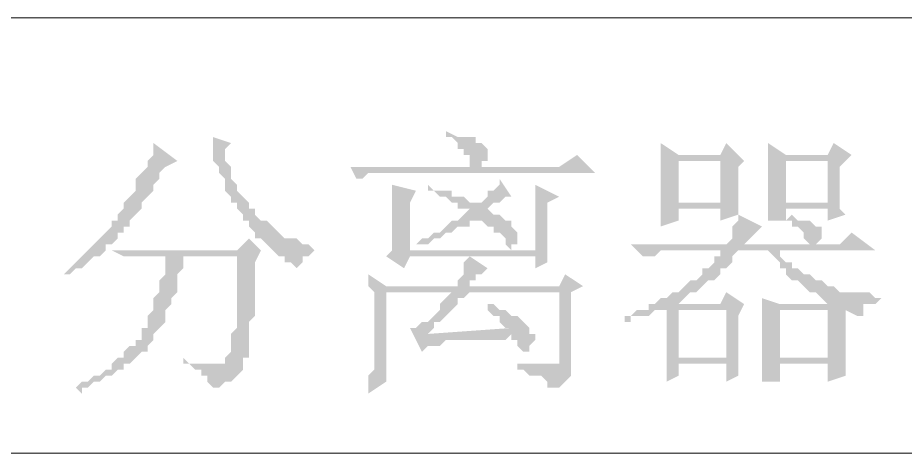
# Model space of a CAD drawing. Header units: millimetres. Extents: x 6 to 291, y 3 to 207.
# Drawn here: x 221.96 to 228.26, y 37.63 to 40.72 of the extents above; entities that cross this region are included whole.
import ezdxf

# ---------------------------------------------------------------- set-up
doc = ezdxf.new("R2010")
doc.units = ezdxf.units.MM

msp = doc.modelspace()

# ---------------------------------------------------------------- hatches: boundary and pattern name
h = msp.add_hatch(color=7)
h.dxf.hatch_style = 2
h.paths.add_polyline_path([(223.350526, 39.878), (223.350526, 39.708667), (223.392859, 39.666333), (223.392859, 39.624), (223.435192, 39.581667), (223.435192, 39.497), (223.477526, 39.454667), (223.477526, 39.412333), (223.519859, 39.412333), (223.519859, 39.37), (223.562192, 39.327667), (223.562192, 39.285333), (223.604526, 39.285333), (223.604526, 39.243), (223.646859, 39.200667), (223.646859, 39.158333), (223.689192, 39.158333), (223.731526, 39.116), (223.773859, 39.073667), (223.816192, 39.031333), (223.858526, 39.031333), (223.858526, 38.989), (223.900859, 38.989), (223.943192, 38.946667), (223.985526, 38.989), (223.985526, 39.031333), (224.027859, 39.031333), (224.070192, 39.073667), (224.112526, 39.073667), (224.070192, 39.073667), (224.027859, 39.116), (223.985526, 39.116), (223.943192, 39.158333), (223.858526, 39.158333), (223.816192, 39.200667), (223.773859, 39.243), (223.731526, 39.285333), (223.689192, 39.285333), (223.646859, 39.327667), (223.646859, 39.37), (223.604526, 39.37), (223.604526, 39.412333), (223.562192, 39.454667), (223.519859, 39.497), (223.519859, 39.539333), (223.477526, 39.581667), (223.477526, 39.666333), (223.435192, 39.708667), (223.435192, 39.793333), (223.477526, 39.835667)])
h = msp.add_hatch(color=7)
h.dxf.hatch_style = 2
h.paths.add_polyline_path([(225.001526, 39.920333), (225.001526, 39.878), (225.043859, 39.878), (225.086192, 39.835667), (225.086192, 39.793333), (225.128526, 39.793333), (225.128526, 39.751), (225.170859, 39.751), (225.170859, 39.666333), (225.255526, 39.666333), (225.255526, 39.708667), (225.297859, 39.708667), (225.297859, 39.793333), (225.255526, 39.835667), (225.213192, 39.835667), (225.213192, 39.878), (225.086192, 39.878)])
h = msp.add_hatch(color=7)
h.dxf.hatch_style = 2
h.paths.add_polyline_path([(222.927192, 39.835667), (222.927192, 39.751), (222.884859, 39.708667), (222.884859, 39.666333), (222.842526, 39.624), (222.800192, 39.581667), (222.800192, 39.497), (222.757859, 39.454667), (222.715526, 39.412333), (222.715526, 39.37), (222.673192, 39.327667), (222.673192, 39.285333), (222.630859, 39.285333), (222.630859, 39.243), (222.588526, 39.200667), (222.546192, 39.158333), (222.503859, 39.116), (222.461526, 39.073667), (222.419192, 39.031333), (222.376859, 38.989), (222.334526, 38.946667), (222.292192, 38.904333), (222.334526, 38.904333), (222.376859, 38.946667), (222.419192, 38.946667), (222.461526, 38.989), (222.503859, 39.031333), (222.546192, 39.031333), (222.588526, 39.073667), (222.588526, 39.116), (222.630859, 39.116), (222.673192, 39.158333), (222.673192, 39.200667), (222.715526, 39.200667), (222.715526, 39.243), (222.757859, 39.243), (222.757859, 39.285333), (222.800192, 39.327667), (222.842526, 39.37), (222.842526, 39.412333), (222.884859, 39.454667), (222.927192, 39.497), (222.927192, 39.539333), (222.969526, 39.581667), (222.969526, 39.624), (223.011859, 39.666333), (223.096526, 39.708667)])
h = msp.add_hatch(color=7)
h.dxf.hatch_style = 2
h.paths.add_polyline_path([(226.991192, 39.835667), (226.948859, 39.751), (226.525526, 39.751), (226.525526, 39.285333), (226.525526, 39.243), (226.652526, 39.285333), (226.652526, 39.37), (227.075859, 39.37), (227.075859, 39.412333), (226.652526, 39.412333), (226.652526, 39.708667), (227.118192, 39.708667)])
h = msp.add_hatch(color=7)
h.dxf.hatch_style = 2
h.paths.add_polyline_path([(226.525526, 39.835667), (226.525526, 39.751), (226.652526, 39.751)])
h = msp.add_hatch(color=7)
h.dxf.hatch_style = 2
h.paths.add_polyline_path([(227.753192, 39.835667), (227.710859, 39.751), (227.287526, 39.751), (227.287526, 39.708667), (227.710859, 39.708667), (227.710859, 39.412333), (227.414526, 39.412333), (227.795526, 39.412333), (227.795526, 39.666333), (227.880192, 39.751)])
h = msp.add_hatch(color=7)
h.dxf.hatch_style = 2
h.paths.add_polyline_path([(227.287526, 39.835667), (227.287526, 39.751), (227.414526, 39.751)])
h = msp.add_hatch(color=7)
h.dxf.hatch_style = 2
h.paths.add_polyline_path([(225.932859, 39.751), (225.805859, 39.666333), (224.324192, 39.666333), (224.366526, 39.581667), (224.408859, 39.581667), (224.451192, 39.624), (226.059859, 39.624)])
h = msp.add_hatch(color=7)
h.dxf.hatch_style = 2
h.paths.add_polyline_path([(227.118192, 39.708667), (226.948859, 39.708667), (226.948859, 39.412333), (226.652526, 39.412333), (227.075859, 39.412333), (227.075859, 39.666333)])
h = msp.add_hatch(color=7)
h.dxf.hatch_style = 2
h.paths.add_polyline_path([(227.287526, 39.708667), (227.287526, 39.539333), (227.287526, 39.285333), (227.414526, 39.285333), (227.414526, 39.37), (227.795526, 39.37), (227.795526, 39.412333), (227.414526, 39.412333), (227.414526, 39.708667), (227.710859, 39.708667)])
h = msp.add_hatch(color=7)
h.dxf.hatch_style = 2
h.paths.add_polyline_path([(225.382526, 39.581667), (225.382526, 39.539333), (225.340192, 39.497), (225.297859, 39.497), (225.297859, 39.454667), (225.255526, 39.412333), (225.086192, 39.412333), (225.086192, 39.37), (225.170859, 39.37), (225.128526, 39.327667), (225.213192, 39.285333), (225.255526, 39.285333), (225.297859, 39.243), (225.340192, 39.243), (225.340192, 39.200667), (225.382526, 39.200667), (225.424859, 39.158333), (225.424859, 39.116), (225.467192, 39.073667), (225.467192, 39.116), (225.509526, 39.116), (225.509526, 39.158333), (225.509526, 39.200667), (225.467192, 39.243), (225.467192, 39.285333), (225.424859, 39.285333), (225.382526, 39.327667), (225.340192, 39.327667), (225.297859, 39.37), (225.340192, 39.412333), (225.382526, 39.412333), (225.424859, 39.454667), (225.467192, 39.454667)])
h = msp.add_hatch(color=7)
h.dxf.hatch_style = 2
h.paths.add_polyline_path([(225.636526, 39.539333), (225.636526, 39.073667), (224.747526, 39.073667), (224.578192, 39.031333), (224.705192, 38.946667), (224.747526, 39.031333), (225.721192, 39.031333), (225.721192, 39.412333), (225.805859, 39.454667)])
h = msp.add_hatch(color=7)
h.dxf.hatch_style = 2
h.paths.add_polyline_path([(224.620526, 39.539333), (224.620526, 39.285333), (224.620526, 39.073667), (224.578192, 39.031333), (224.747526, 39.073667), (224.747526, 39.412333), (224.789859, 39.497)])
h = msp.add_hatch(color=7)
h.dxf.hatch_style = 2
h.paths.add_polyline_path([(224.874526, 39.539333), (224.874526, 39.497), (224.916859, 39.497), (224.959192, 39.454667), (225.001526, 39.454667), (225.043859, 39.412333), (225.213192, 39.412333), (225.170859, 39.412333), (225.128526, 39.454667), (225.043859, 39.454667), (225.043859, 39.497), (224.916859, 39.497)])
h = msp.add_hatch(color=7)
h.dxf.hatch_style = 2
h.paths.add_polyline_path([(227.075859, 39.37), (226.948859, 39.37), (226.948859, 39.285333), (227.075859, 39.327667)])
h = msp.add_hatch(color=7)
h.dxf.hatch_style = 2
h.paths.add_polyline_path([(227.795526, 39.37), (227.710859, 39.37), (227.710859, 39.285333), (227.837859, 39.327667)])
h = msp.add_hatch(color=7)
h.dxf.hatch_style = 2
h.paths.add_polyline_path([(225.128526, 39.327667), (225.086192, 39.285333), (225.043859, 39.285333), (225.001526, 39.243), (224.959192, 39.200667), (224.916859, 39.200667), (224.874526, 39.158333), (224.832192, 39.158333), (224.789859, 39.116), (224.874526, 39.116), (224.916859, 39.158333), (224.959192, 39.158333), (225.001526, 39.200667), (225.043859, 39.200667), (225.086192, 39.243), (225.170859, 39.243), (225.170859, 39.285333), (225.213192, 39.285333)])
h = msp.add_hatch(color=7)
h.dxf.hatch_style = 2
h.paths.add_polyline_path([(227.456859, 39.327667), (227.414526, 39.285333), (227.456859, 39.285333), (227.456859, 39.243), (227.499192, 39.243), (227.541526, 39.200667), (227.541526, 39.158333), (227.583859, 39.116), (226.991192, 39.116), (227.626192, 39.116), (227.668526, 39.158333), (227.668526, 39.243), (227.626192, 39.243), (227.583859, 39.285333), (227.499192, 39.285333)])
h = msp.add_hatch(color=7)
h.dxf.hatch_style = 2
h.paths.add_polyline_path([(227.075859, 39.327667), (227.075859, 39.285333), (227.033526, 39.243), (227.033526, 39.158333), (226.991192, 39.116), (227.118192, 39.116), (227.160526, 39.158333), (227.202859, 39.200667), (227.245192, 39.243)])
h = msp.add_hatch(color=7)
h.dxf.hatch_style = 2
h.paths.add_polyline_path([(227.880192, 39.200667), (227.795526, 39.116), (226.313859, 39.116), (226.398526, 39.031333), (226.483192, 39.031333), (226.525526, 39.073667), (228.049526, 39.073667)])
h = msp.add_hatch(color=7)
h.dxf.hatch_style = 2
h.paths.add_polyline_path([(223.604526, 39.158333), (223.519859, 39.073667), (222.630859, 39.073667), (222.715526, 39.031333), (223.011859, 39.031333), (223.689192, 39.073667)])
h = msp.add_hatch(color=7)
h.dxf.hatch_style = 2
h.paths.add_polyline_path([(223.689192, 39.073667), (223.011859, 39.031333), (223.519859, 39.031333), (223.519859, 38.565667), (223.519859, 38.523333), (223.477526, 38.481), (223.477526, 38.438667), (223.477526, 38.396333), (223.477526, 38.354), (223.435192, 38.311667), (223.435192, 38.269333), (223.138859, 38.269333), (223.181192, 38.269333), (223.223526, 38.227), (223.265859, 38.227), (223.265859, 38.184667), (223.308192, 38.184667), (223.308192, 38.142333), (223.350526, 38.1), (223.392859, 38.1), (223.435192, 38.142333), (223.477526, 38.142333), (223.519859, 38.184667), (223.562192, 38.227), (223.562192, 38.269333), (223.562192, 38.311667), (223.604526, 38.311667), (223.604526, 38.354), (223.604526, 38.438667), (223.604526, 38.565667), (223.646859, 38.608), (223.646859, 38.989)])
h = msp.add_hatch(color=7)
h.dxf.hatch_style = 2
h.paths.add_polyline_path([(227.075859, 39.073667), (226.948859, 39.073667), (226.948859, 39.031333), (226.906526, 39.031333), (226.906526, 38.989), (226.864192, 38.946667), (226.821859, 38.946667), (226.821859, 38.904333), (226.779526, 38.862), (226.737192, 38.862), (226.694859, 38.819667), (226.652526, 38.777333), (226.610192, 38.777333), (226.567859, 38.735), (226.525526, 38.735), (226.483192, 38.692667), (226.440859, 38.692667), (226.652526, 38.692667), (226.694859, 38.735), (226.737192, 38.777333), (226.779526, 38.777333), (226.821859, 38.819667), (226.864192, 38.862), (226.906526, 38.862), (226.948859, 38.904333), (226.948859, 38.946667), (226.991192, 38.946667), (227.033526, 38.989), (227.033526, 39.031333)])
h = msp.add_hatch(color=7)
h.dxf.hatch_style = 2
h.paths.add_polyline_path([(227.372192, 39.073667), (227.287526, 39.073667), (227.329859, 39.031333), (227.372192, 38.989), (227.372192, 38.946667), (227.414526, 38.946667), (227.414526, 38.904333), (227.456859, 38.862), (227.499192, 38.862), (227.541526, 38.819667), (227.583859, 38.777333), (227.626192, 38.777333), (227.668526, 38.735), (227.710859, 38.692667), (227.245192, 38.692667), (227.245192, 38.438667), (227.245192, 38.311667), (227.372192, 38.311667), (227.372192, 38.650333), (227.964859, 38.650333), (227.964859, 38.692667), (228.049526, 38.692667), (228.091859, 38.735), (228.049526, 38.735), (228.007192, 38.777333), (227.795526, 38.777333), (227.753192, 38.819667), (227.710859, 38.819667), (227.668526, 38.862), (227.626192, 38.862), (227.583859, 38.904333), (227.541526, 38.904333), (227.499192, 38.946667), (227.456859, 38.946667), (227.456859, 38.989), (227.414526, 38.989), (227.372192, 39.031333)])
h = msp.add_hatch(color=7)
h.dxf.hatch_style = 2
h.paths.add_polyline_path([(223.011859, 39.031333), (223.011859, 38.904333), (222.969526, 38.862), (222.969526, 38.777333), (222.927192, 38.735), (222.927192, 38.650333), (222.884859, 38.608), (222.884859, 38.523333), (222.842526, 38.523333), (222.842526, 38.438667), (222.800192, 38.438667), (222.800192, 38.396333), (222.757859, 38.396333), (222.715526, 38.354), (222.715526, 38.311667), (222.673192, 38.311667), (222.630859, 38.269333), (222.630859, 38.227), (222.588526, 38.227), (222.546192, 38.184667), (222.503859, 38.184667), (222.461526, 38.142333), (222.419192, 38.142333), (222.376859, 38.1), (222.419192, 38.057667), (222.419192, 38.1), (222.461526, 38.1), (222.503859, 38.142333), (222.546192, 38.142333), (222.588526, 38.184667), (222.630859, 38.184667), (222.673192, 38.227), (222.715526, 38.227), (222.715526, 38.269333), (222.757859, 38.269333), (222.800192, 38.311667), (222.842526, 38.354), (222.884859, 38.354), (222.884859, 38.396333), (222.927192, 38.438667), (222.927192, 38.481), (222.969526, 38.523333), (223.011859, 38.565667), (223.011859, 38.650333), (223.054192, 38.692667), (223.054192, 38.735), (223.096526, 38.777333), (223.096526, 38.904333), (223.138859, 38.946667), (223.138859, 39.031333), (223.519859, 39.031333)])
h = msp.add_hatch(color=7)
h.dxf.hatch_style = 2
h.paths.add_polyline_path([(225.170859, 39.031333), (225.128526, 38.989), (225.128526, 38.904333), (225.086192, 38.862), (225.086192, 38.819667), (224.578192, 38.819667), (225.170859, 38.819667), (225.170859, 38.862), (225.213192, 38.862), (225.213192, 38.904333), (225.255526, 38.904333), (225.297859, 38.946667)])
h = msp.add_hatch(color=7)
h.dxf.hatch_style = 2
h.paths.add_polyline_path([(225.721192, 39.031333), (225.636526, 39.031333), (225.636526, 38.946667), (225.721192, 38.989)])
h = msp.add_hatch(color=7)
h.dxf.hatch_style = 2
h.paths.add_polyline_path([(224.451192, 38.904333), (224.451192, 38.819667), (225.805859, 38.777333), (225.805859, 38.269333), (225.763526, 38.269333), (225.509526, 38.227), (225.551859, 38.227), (225.594192, 38.184667), (225.678859, 38.184667), (225.721192, 38.142333), (225.721192, 38.1), (225.805859, 38.1), (225.848192, 38.142333), (225.890526, 38.184667), (225.890526, 38.777333), (225.975192, 38.819667), (224.578192, 38.819667)])
h = msp.add_hatch(color=7)
h.dxf.hatch_style = 2
h.paths.add_polyline_path([(225.848192, 38.904333), (225.805859, 38.819667), (225.170859, 38.819667), (225.975192, 38.819667)])
h = msp.add_hatch(color=7)
h.dxf.hatch_style = 2
h.paths.add_polyline_path([(224.451192, 38.819667), (224.493526, 38.777333), (224.493526, 38.523333), (224.493526, 38.354), (224.493526, 38.227), (224.451192, 38.184667), (224.451192, 38.057667), (224.578192, 38.142333), (224.578192, 38.227), (224.578192, 38.777333), (225.805859, 38.777333)])
h = msp.add_hatch(color=7)
h.dxf.hatch_style = 2
h.paths.add_polyline_path([(225.170859, 38.777333), (225.043859, 38.777333), (225.001526, 38.735), (224.959192, 38.692667), (224.959192, 38.650333), (224.916859, 38.608), (224.874526, 38.565667), (224.832192, 38.565667), (224.789859, 38.523333), (224.747526, 38.523333), (224.832192, 38.354), (224.874526, 38.396333), (224.959192, 38.396333), (225.001526, 38.438667), (225.424859, 38.438667), (225.467192, 38.481), (225.636526, 38.481), (224.874526, 38.481), (224.916859, 38.523333), (224.916859, 38.565667), (224.959192, 38.565667), (225.001526, 38.608), (225.043859, 38.650333), (225.086192, 38.692667), (225.086192, 38.735), (225.128526, 38.735)])
h = msp.add_hatch(color=7)
h.dxf.hatch_style = 2
h.paths.add_polyline_path([(226.991192, 38.777333), (226.948859, 38.692667), (226.440859, 38.692667), (226.440859, 38.650333), (226.991192, 38.650333), (226.991192, 38.311667), (226.652526, 38.311667), (227.075859, 38.311667), (227.075859, 38.608), (227.118192, 38.692667)])
h = msp.add_hatch(color=7)
h.dxf.hatch_style = 2
h.paths.add_polyline_path([(227.245192, 38.735), (227.245192, 38.692667), (227.372192, 38.692667)])
h = msp.add_hatch(color=7)
h.dxf.hatch_style = 2
h.paths.add_polyline_path([(225.297859, 38.692667), (225.297859, 38.650333), (225.340192, 38.608), (225.382526, 38.608), (225.382526, 38.565667), (225.424859, 38.523333), (225.467192, 38.523333), (224.874526, 38.481), (225.636526, 38.481), (225.594192, 38.481), (225.594192, 38.523333), (225.551859, 38.565667), (225.509526, 38.608), (225.467192, 38.608), (225.424859, 38.650333), (225.382526, 38.650333), (225.340192, 38.692667)])
h = msp.add_hatch(color=7)
h.dxf.hatch_style = 2
h.paths.add_polyline_path([(226.440859, 38.650333), (226.356192, 38.650333), (226.313859, 38.608), (226.271526, 38.608), (226.271526, 38.565667), (226.313859, 38.565667), (226.313859, 38.608), (226.440859, 38.608), (226.483192, 38.650333), (226.567859, 38.650333)])
h = msp.add_hatch(color=7)
h.dxf.hatch_style = 2
h.paths.add_polyline_path([(226.567859, 38.650333), (226.567859, 38.608), (226.567859, 38.396333), (226.567859, 38.354), (226.567859, 38.311667), (226.991192, 38.269333), (226.991192, 38.142333), (227.075859, 38.184667), (227.075859, 38.227), (227.075859, 38.311667), (226.652526, 38.311667), (226.652526, 38.650333), (226.991192, 38.650333)])
h = msp.add_hatch(color=7)
h.dxf.hatch_style = 2
h.paths.add_polyline_path([(227.710859, 38.650333), (227.710859, 38.311667), (227.245192, 38.311667), (227.245192, 38.142333), (227.372192, 38.142333), (227.372192, 38.269333), (227.837859, 38.269333), (227.837859, 38.650333)])
h = msp.add_hatch(color=7)
h.dxf.hatch_style = 2
h.paths.add_polyline_path([(227.964859, 38.650333), (227.710859, 38.650333), (227.837859, 38.650333), (227.922526, 38.608), (227.964859, 38.608)])
h = msp.add_hatch(color=7)
h.dxf.hatch_style = 2
h.paths.add_polyline_path([(225.636526, 38.481), (225.467192, 38.481), (225.467192, 38.438667), (225.509526, 38.438667), (225.509526, 38.396333), (225.551859, 38.354), (225.594192, 38.354), (225.594192, 38.396333), (225.636526, 38.438667)])
h = msp.add_hatch(color=7)
h.dxf.hatch_style = 2
h.paths.add_polyline_path([(223.138859, 38.311667), (223.138859, 38.269333), (223.350526, 38.269333), (223.181192, 38.269333)])
h = msp.add_hatch(color=7)
h.dxf.hatch_style = 2
h.paths.add_polyline_path([(226.567859, 38.311667), (226.567859, 38.142333), (226.652526, 38.184667), (226.652526, 38.269333), (226.991192, 38.269333)])
h = msp.add_hatch(color=7)
h.dxf.hatch_style = 2
h.paths.add_polyline_path([(225.509526, 38.269333), (225.509526, 38.227), (225.763526, 38.269333), (225.551859, 38.269333)])
h = msp.add_hatch(color=7)
h.dxf.hatch_style = 2
h.paths.add_polyline_path([(227.837859, 38.269333), (227.710859, 38.269333), (227.710859, 38.142333), (227.837859, 38.184667)])

# ---------------------------------------------------------------- linework, layer by layer
at = {"color": 7, "lineweight": 0}
for points in [[(215.053192, 40.724667), (287.10461, 40.724667)], [(215.053192, 37.634333), (287.10461, 37.634333)]]:
    msp.add_lwpolyline(points, dxfattribs=at)

doc.saveas('drawing.dxf')
